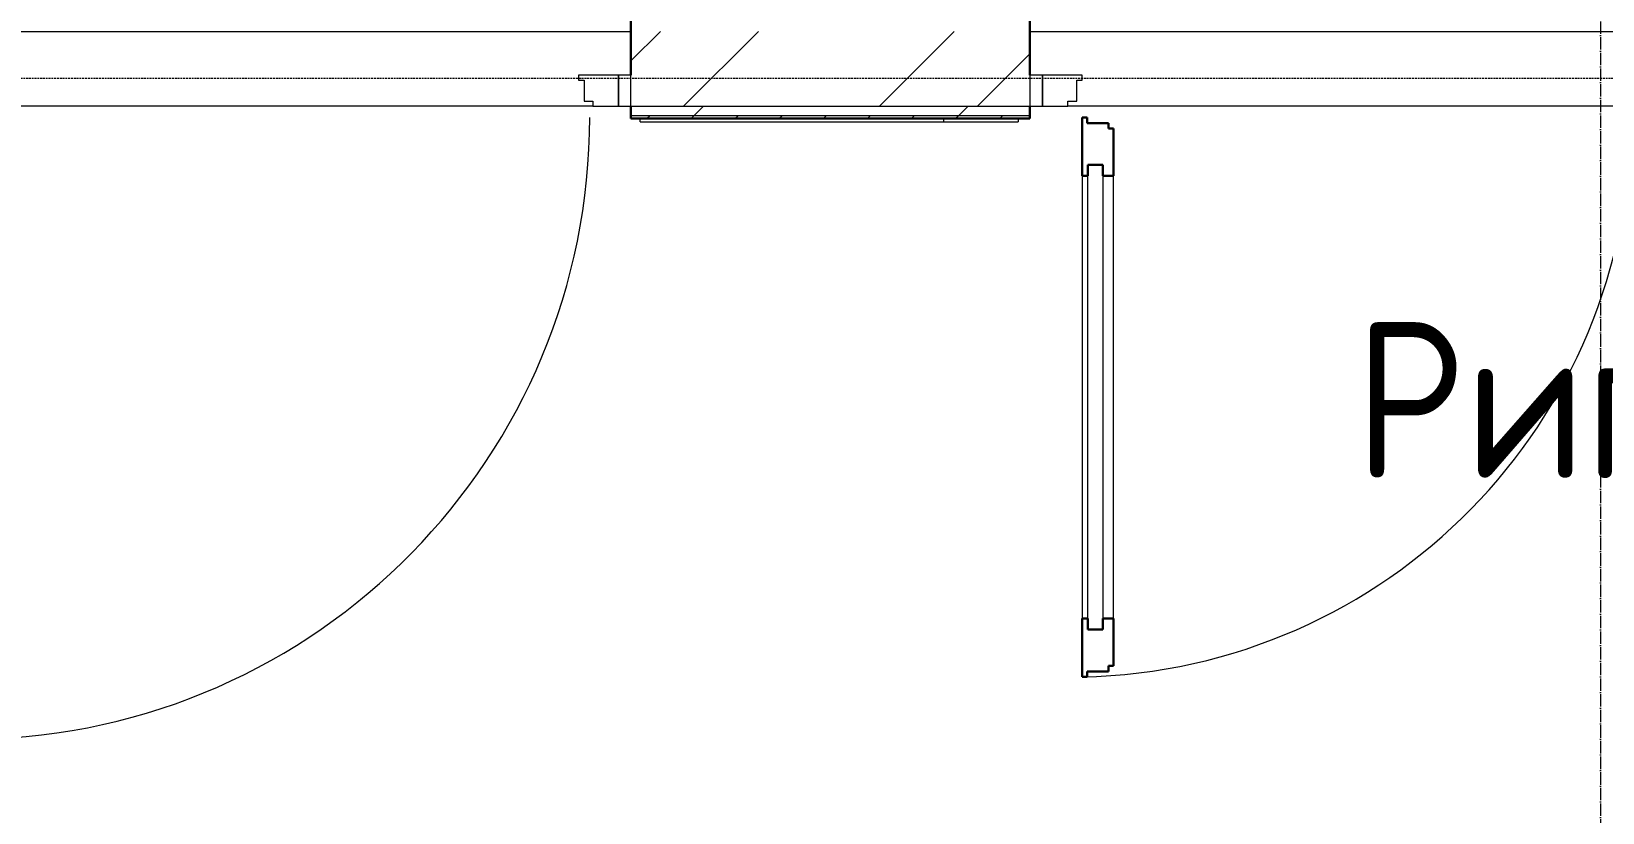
# Model space of a CAD drawing. Header units: millimetres. Extents: x -215207 to 92095, y -30385 to 123050.
# Drawn here: x -192451 to -189931, y -8287 to -7034 of the extents above; entities that cross this region are included whole.
import ezdxf

# ---------------------------------------------------------------- set-up
doc = ezdxf.new("R2010")
doc.units = ezdxf.units.MM
doc.linetypes.add('ADSK_Линия сетки', pattern=[25, 20, -2.5, 0, -2.5])
doc.linetypes.add('ADSK_Сверху', pattern=[4.5, 3, -1.5])
for name, color, linetype, lineweight in [('Аннотация', 7, 'Continuous', 20), ('Двери', 7, 'Continuous', 9), ('Линии', 7, 'Continuous', 9), ('Ограждение', 7, 'Continuous', 9), ('Оси', 7, 'Continuous', 9), ('Стены наружные', 7, 'Continuous', 20), ('Стены штриховка', 7, 'Continuous', 9)]:
    doc.layers.add(name, color=color, linetype=linetype, lineweight=lineweight)
doc.layers.add('Двери открывание', color=7, linetype='Continuous', lineweight=9, true_color=0xc0c0c0)
doc.styles.add('GOST Common_3', font='GOST_Common.ttf', dxfattribs={"width": 0.9, "height": 2.5})

# ---------------------------------------------------------------- blocks, each defined once
blk = doc.blocks.new('1 этаж 21082025')
at = {"layer": 'Двери'}
for p, q in [((8425, -38545), (8361, -38545)), ((8361, -38545), (8361, -38553)), ((8361, -38553), (8370, -38553)), ((8370, -38553), (8370, -38587)), ((8445, -38545), (8425, -38545)), ((8425, -38545), (8425, -38595)), ((8425, -38595), (8425, -38545)), ((8445, -38595), (8445, -38545)), ((9085, -38545), (9085, -38595)), ((9105, -38545), (9085, -38545)), ((9105, -38595), (9105, -38545)), ((9169, -38545), (9105, -38545)), ((9105, -38545), (9105, -38595)), ((9160, -38587), (9160, -38553)), ((9160, -38553), (9169, -38553)), ((9169, -38553), (9169, -38545)), ((8370, -38587), (8384, -38587)), ((8384, -38587), (8384, -38595)), ((8384, -38595), (8425, -38595)), ((8425, -38595), (8445, -38595)), ((9085, -38595), (9105, -38595)), ((9105, -38595), (9146, -38595)), ((9146, -38595), (9146, -38587)), ((9146, -38587), (9160, -38587)), ((9169, -38707), (9169, -39417)), ((9178, -38689), (9202, -38689)), ((9178, -39435), (9178, -38689)), ((9202, -38689), (9202, -39435)), ((9219, -39417), (9219, -38707)), ((9202, -39435), (9178, -39435))]:
    blk.add_line(p, q, dxfattribs=at)
at = {"layer": 'Двери', "lineweight": 30}
for p, q in [((9177, -38613), (9169, -38613)), ((9169, -38613), (9169, -38707)), ((9177, -38622), (9177, -38613)), ((9211, -38622), (9177, -38622)), ((9211, -38631), (9211, -38622)), ((9219, -38631), (9211, -38631)), ((9219, -38707), (9219, -38631)), ((9178, -38707), (9169, -38707)), ((9178, -38689), (9178, -38707)), ((9202, -38689), (9178, -38689)), ((9202, -38707), (9202, -38689)), ((9219, -38707), (9202, -38707)), ((9169, -39417), (9169, -39511)), ((9178, -39417), (9169, -39417)), ((9178, -39435), (9178, -39417)), ((9202, -39435), (9178, -39435)), ((9202, -39417), (9202, -39435)), ((9219, -39417), (9202, -39417)), ((9219, -39493), (9219, -39417)), ((9169, -39511), (9177, -39511)), ((9177, -39511), (9177, -39502)), ((9177, -39502), (9211, -39502)), ((9211, -39502), (9211, -39493)), ((9211, -39493), (9219, -39493))]:
    blk.add_line(p, q, dxfattribs=at)
at = {"layer": 'Двери открывание'}
for centre, radius, start in [((7381, -38613), 998, 271.0334), ((9151, -38613), 898, 271.1485)]:
    blk.add_arc(centre, radius, start, 0, dxfattribs=at)
at = {"layer": 'Линии', "linetype": 'ADSK_Сверху'}
blk.add_line((-625, -38550), (10205, -38550), dxfattribs=at)
at = {"layer": 'Ограждение'}
for p, q in [((8460, -38620), (8460, -38614.9)), ((8460, -38620), (9066, -38620)), ((9066, -38615), (9066, -38620))]:
    blk.add_line(p, q, dxfattribs=at)
at = {"layer": 'Ограждение', "linetype": 'Continuous'}
blk.add_line((8947, -38620), (8947, -38615), dxfattribs=at)
at = {"layer": 'Оси', "linetype": 'ADSK_Линия сетки'}
blk.add_line((10000, -29900), (10000, -60626.1), dxfattribs=at)
at = {"layer": 'Стены наружные', "lineweight": 30}
for p, q in [((9085, -38545), (9085, -36610)), ((8445, -38050), (8445, -38545)), ((8445, -38595), (8445, -38615)), ((9085, -38615), (9085, -38595)), ((8445, -38615), (9085, -38615))]:
    blk.add_line(p, q, dxfattribs=at)
at = {"layer": 'Стены наружные'}
for p, q in [((7315, -38475), (8445, -38475)), ((9085, -38475), (10115, -38475)), ((8384, -38595), (7376, -38595)), ((10054, -38595), (9146, -38595))]:
    blk.add_line(p, q, dxfattribs=at)
at = {"layer": 'Стены наружные', "linetype": 'Continuous', "lineweight": 9}
for p, q in [((8445, -38522.2), (8492.2, -38475)), ((8529.4, -38595), (8649.4, -38475)), ((8843.7, -38595), (8963.7, -38475)), ((9000.8, -38595), (9085, -38510.8)), ((8546.5, -38610), (8561.5, -38595)), ((8970.8, -38610), (8985.8, -38595)), ((8470.8, -38615), (8475.8, -38610)), ((8541.5, -38615), (8546.5, -38610)), ((8612.3, -38615), (8617.3, -38610)), ((8683, -38615), (8688, -38610)), ((8753.7, -38615), (8758.7, -38610)), ((8824.4, -38615), (8829.4, -38610)), ((8895.1, -38615), (8900.1, -38610)), ((8965.8, -38615), (8970.8, -38610)), ((9036.5, -38615), (9041.5, -38610))]:
    blk.add_line(p, q, dxfattribs=at)
at = {"layer": 'Стены штриховка'}
for p, q in [((8445, -38595), (9085, -38595)), ((8445, -38610), (9085, -38610))]:
    blk.add_line(p, q, dxfattribs=at)
at = {"layer": 'Аннотация', "style": 'GOST Common_3', "width": 0.9}
blk.add_text('Ригель', height=250, dxfattribs=at).set_placement((9606.3, -39191.7))

msp = doc.modelspace()

# ---------------------------------------------------------------- block references
msp.add_blockref('1 этаж 21082025', (-199934.8, 31441.4))

doc.saveas('drawing.dxf')
